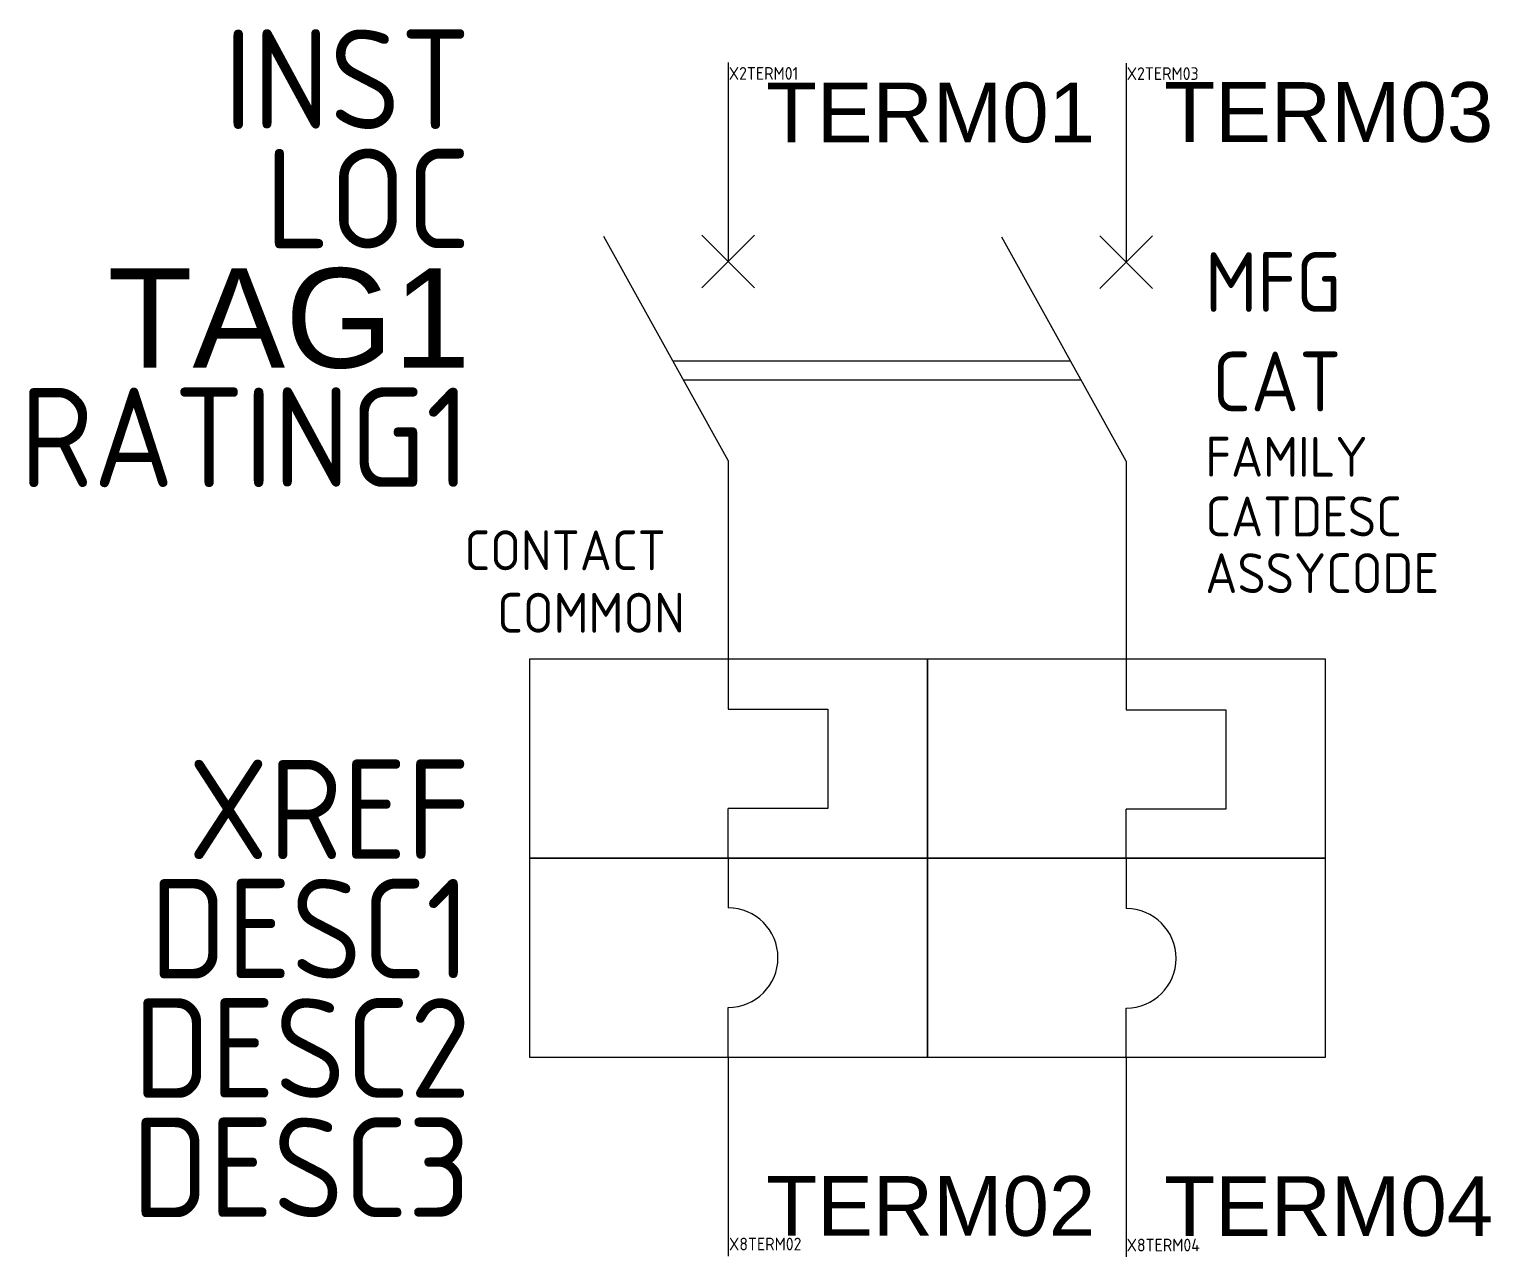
# Model space of a CAD drawing. Header units: millimetres. Extents: x -37.6 to -0.8, y -22.5 to 8.3.
import ezdxf
from ezdxf.enums import TextEntityAlignment as Align

# ---------------------------------------------------------------- set-up
doc = ezdxf.new("R2010")
doc.units = ezdxf.units.MM
doc.styles.get("Standard").update_dxf_attribs({"font": 'ARIAL.TTF'})
doc.styles.add('WD_IEC', font='ISOCP2.shx', dxfattribs={"width": 0.9, "height": 4})

msp = doc.modelspace()

# ---------------------------------------------------------------- linework, layer by layer
for p, q in [((-20, 7.499), (-20, 2.499)), ((-10, 7.482), (-10, 2.482)), ((-20, -2.501), (-23.125, 3.124)), ((-20.663, 1.836), (-19.337, 3.162)), ((-20.663, 3.162), (-19.337, 1.836)), ((-10, -2.518), (-13.125, 3.107)), ((-10.663, 1.819), (-9.337, 3.145)), ((-10.663, 3.145), (-9.337, 1.819)), ((-21.39, 0), (-11.399, 0)), ((-21.126, -0.474), (-11.136, -0.474)), ((-20, -2.501), (-20, -7.501)), ((-10, -2.518), (-10, -7.518)), ((-20, -7.501), (-20, -8.751)), ((-10, -7.518), (-10, -8.768)), ((-20, -8.751), (-17.5, -8.751)), ((-17.5, -8.751), (-17.5, -11.251)), ((-10, -8.768), (-7.5, -8.768)), ((-7.5, -8.768), (-7.5, -11.268)), ((-20, -12.501), (-20, -11.251)), ((-17.5, -11.251), (-20, -11.251)), ((-10, -12.518), (-10, -11.268)), ((-7.5, -11.268), (-10, -11.268)), ((-20, -12.501), (-20, -13.751)), ((-10, -12.518), (-10, -13.768)), ((-20, -17.501), (-20, -16.251)), ((-10, -17.518), (-10, -16.268)), ((-20, -17.501), (-20, -22.501)), ((-10, -17.518), (-10, -22.518))]:
    msp.add_line(p, q)
for points in [[(-24.996, -7.5), (-24.996, -12.5), (-14.996, -12.5), (-14.996, -7.5)], [(-14.996, -7.5), (-14.996, -12.5), (-4.996, -12.5), (-4.996, -7.5)], [(-24.996, -12.5), (-24.996, -17.5), (-14.996, -17.5), (-14.996, -12.5)], [(-14.996, -12.5), (-14.996, -17.5), (-4.996, -17.5), (-4.996, -12.5)]]:
    msp.add_lwpolyline(points, close=True)
for centre in [(-20, -15.001), (-10, -15.018)]:
    msp.add_arc(centre, 1.25, 270, 90)

# ---------------------------------------------------------------- texts
at = {"style": 'WD_IEC', "flags": 1}
for tag, text, height, p in [('INST', '', 2.5, (-26.473, 5.828)), ('LOC', '', 2.5, (-26.473, 2.828)), ('MFG', 'ACKO', 1.5, (-4.596, 1.232)), ('CAT', 'ВА-2010-S-2P', 1.5, (-4.596, -1.268)), ('DESC1', '', 2.5, (-26.471, -15.522)), ('DESC2', '', 2.5, (-26.471, -18.522)), ('DESC3', '', 2.5, (-26.471, -21.522))]:
    msp.add_attdef(tag, text=text, height=height, dxfattribs=at).set_placement(p, align=Align.RIGHT)
for tag, p, s, height in [('X2TERM01', (-19.987, 7.065), '', 0.32), ('X2TERM03', (-9.988, 7.06), '', 0.32), ('FAMILY', (-8.012, -2.91), 'CB_ACKO', 1), ('CATDESC', (-8.012, -4.41), '', 1), ('CONTACT', (-26.627, -5.262), 'NO', 1), ('ASSYCODE', (-8.015, -5.836), '', 1), ('COMMON', (-25.804, -6.832), '02', 1), ('X8TERM02', (-19.981, -22.358), '', 0.32), ('X8TERM04', (-9.991, -22.384), '', 0.32)]:
    msp.add_attdef(tag, p, s, height=height, dxfattribs=at)
for tag, p, s in [('TERM01', (-19.051, 5.494), '1'), ('TERM03', (-9.046, 5.505), '3'), ('TERM02', (-19.044, -21.991), '2'), ('TERM04', (-9.047, -21.994), '4')]:
    msp.add_attdef(tag, p, s, height=1.5)
msp.add_attdef('TAG1', text='Q', height=2.5).set_placement((-26.473, -0.172), align=Align.RIGHT)
at = {"style": 'WD_IEC'}
msp.add_attdef('RATING1', text='', height=2.5, dxfattribs=at).set_placement((-26.473, -3.172), align=Align.RIGHT)
at = {"lineweight": 15, "style": 'WD_IEC', "flags": 1}
msp.add_attdef('XREF', text='', height=2.5, dxfattribs=at).set_placement((-26.471, -12.522), align=Align.RIGHT)

doc.saveas('drawing.dxf')
